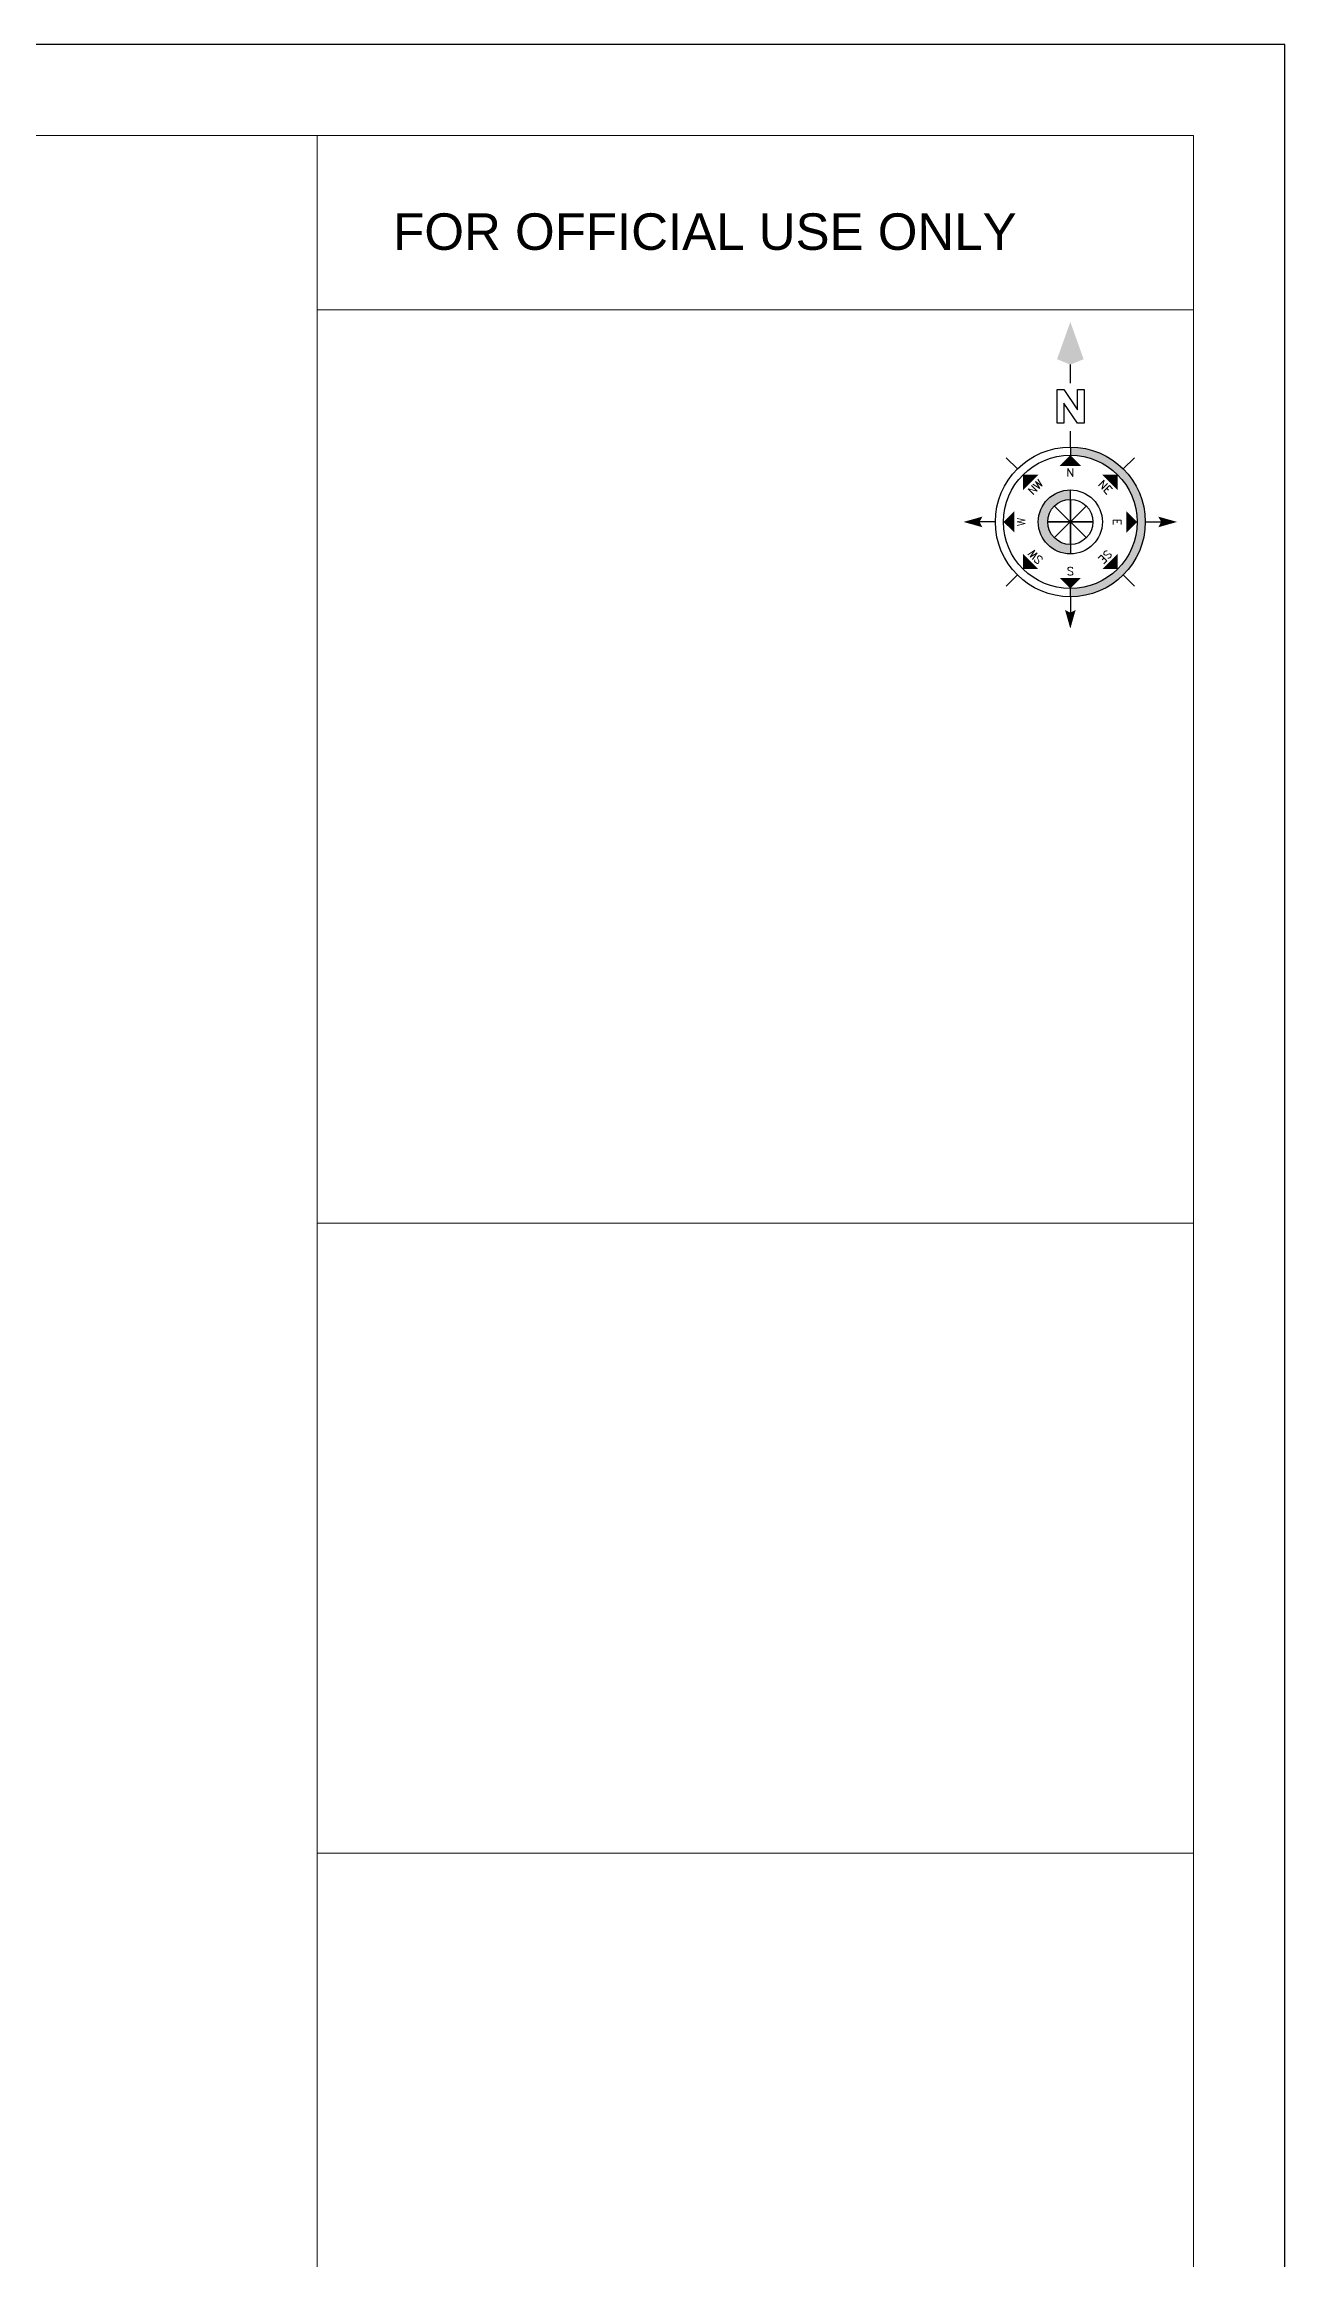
# Model space of a CAD drawing. Header units: inches. Extents: x 10143 to 33197, y -150 to 3760.
# Drawn here: x 19653 to 20282, y 974 to 2098 of the extents above; entities that cross this region are included whole.
import ezdxf
from ezdxf.enums import TextEntityAlignment as Align

# ---------------------------------------------------------------- set-up
doc = ezdxf.new("R2010")
doc.units = ezdxf.units.IN
doc.header["$LTSCALE"] = 0.5
doc.header["$MEASUREMENT"] = 0
doc.layers.add('ELE1', color=3, linetype='Continuous', lineweight=9)
doc.layers.add('TEXT', color=220, linetype='Continuous', lineweight=9)
doc.styles.add('Romans', font='romans.shx')
doc.styles.get("Standard").update_dxf_attribs({"font": 'arial.ttf'})

# ---------------------------------------------------------------- blocks, each defined once
blk = doc.blocks.new('Anno_North_J_Metric')
h = blk.add_hatch(color=0)
h.paths.add_polyline_path([(-4.17, 0), (-4.68, 0, 1), (4.68, 0), (4.17, 0, -1)])
h.paths.add_polyline_path([(1.41, 0), (2, 0, 1), (-2, 0), (-1.41, 0, -1)])
at = {"color": 0}
for p, q in [((0, 4.68), (0, 5.67)), ((-3.31, 3.31), (-4.01, 4.01)), ((3.31, 3.31), (4.01, 4.01)), ((0, -1.41), (0, 1.41)), ((0, 1.41), (0, -1.41)), ((-4.68, 0), (-5.67, 0)), ((-4.68, 0), (-4.17, 0)), ((-1.41, 0), (-2, 0)), ((1.41, 0), (-1.41, 0)), ((-1.41, 0), (1.41, 0)), ((1, 1), (-1, -1)), ((1, -1), (-1, 1)), ((-1, -1), (1, 1)), ((-1, 1), (1, -1)), ((1.41, 0), (2, 0)), ((4.68, 0), (4.17, 0)), ((4.68, 0), (5.67, 0)), ((8.67, 0), (9.83, 0)), ((-3.31, -3.31), (-4.01, -4.01)), ((3.31, -3.31), (4.01, -4.01)), ((0, -4.68), (0, -5.67))]:
    blk.add_line(p, q, dxfattribs=at)
at = {"color": 0, "linetype": 'ByBlock'}
for p, q in [((6.17, 0.82), (8.27, 0.82)), ((6.17, 0.4), (6.17, 0.82)), ((6.17, -0.44), (7.43, 0.4)), ((7.43, 0.4), (6.17, 0.4)), ((8.27, 0.4), (7.01, -0.44)), ((8.27, 0.82), (8.27, 0.4)), ((6.17, -0.86), (6.17, -0.44)), ((8.27, -0.86), (6.17, -0.86)), ((7.01, -0.44), (8.27, -0.44)), ((8.27, -0.44), (8.27, -0.86))]:
    blk.add_line(p, q, dxfattribs=at)
at = {"color": 0}
for radius in [4.68, 4.17, 2, 1.41]:
    blk.add_circle((0, 0), radius, dxfattribs=at)
for points in [[(-0.33, 5.5), (0, 5.67), (0, 6.67)], [(0, 6.67), (0.33, 5.5), (0, 5.67)], [(0, 4.17), (0.67, 3.5), (-0.67, 3.5)], [(-2.95, 2.95), (-2, 2.95), (-2.95, 2)], [(2.95, 2.95), (2.95, 2), (2, 2.95)], [(-6.67, 0), (-5.5, 0.33), (-5.67, 0)], [(-5.5, -0.33), (-5.67, 0), (-6.67, 0)], [(-4.17, 0), (-3.5, 0.67), (-3.5, -0.67)], [(4.17, 0), (3.5, -0.67), (3.5, 0.67)], [(12.5, 0), (10.17, 0.83), (9.83, 0)], [(9.83, 0), (10.17, -0.83), (12.5, 0)], [(-2.95, -2.95), (-2.95, -2), (-2, -2.95)], [(2.95, -2.95), (2, -2.95), (2.95, -2)], [(0, -4.17), (-0.67, -3.5), (0.67, -3.5)], [(0, -6.67), (-0.33, -5.5), (0, -5.67)], [(0.33, -5.5), (0, -5.67), (0, -6.67)]]:
    blk.add_solid(points, dxfattribs=at)
at = {"color": 0, "style": 'Romans'}
blk.add_text('W', height=0.5, dxfattribs=at).set_placement((0, 2.83), align=Align.CENTER)
for s, rotation, p in [('SW', 45, (-2, 2)), ('NW', 315, (2, 2)), ('S', 270, (-3.33, 0)), ('N', 270, (2.83, 0)), ('SE', 135, (-2, -2)), ('E', 180, (0, -2.67)), ('NE', 225, (2, -2))]:
    blk.add_text(s, height=0.5, rotation=rotation, dxfattribs=at).set_placement(p, align=Align.CENTER)

msp = doc.modelspace()

# ---------------------------------------------------------------- linework, layer by layer
at = {"layer": 'Defpoints'}
msp.add_lwpolyline([(20282.1, 2097.5), (17104.5, 2097.5), (17104.5, -150.4), (20282.1, -150.4)], close=True, dxfattribs=at)
at = {"layer": 'ELE1'}
for p, q in [((19791.1, -104.1), (19791.1, 2051.2)), ((20235.8, 1962.7), (19791.1, 1962.7)), ((20235.8, 1499.2), (19791.1, 1499.2)), ((20235.8, 1179.4), (19791.1, 1179.4))]:
    msp.add_line(p, q, dxfattribs=at)
msp.add_lwpolyline([(17150.8, 2051.2), (20235.8, 2051.2), (20235.8, -104.1), (17150.8, -104.1)], close=True, dxfattribs=at)

# ---------------------------------------------------------------- block references
at = {"color": 0, "lineweight": 20, "ltscale": 0.5, "xscale": 8.12160000007134, "yscale": 8.12160000007134, "zscale": 8.12159999999858, "rotation": 90}
msp.add_blockref('Anno_North_J_Metric', (20173.3, 1855.1), dxfattribs=at)

# ---------------------------------------------------------------- texts
at = {"layer": 'TEXT'}
msp.add_text('FOR OFFICIAL USE ONLY', height=18.527, dxfattribs=at).set_placement((19829.7, 1993.2))

doc.saveas('drawing.dxf')
